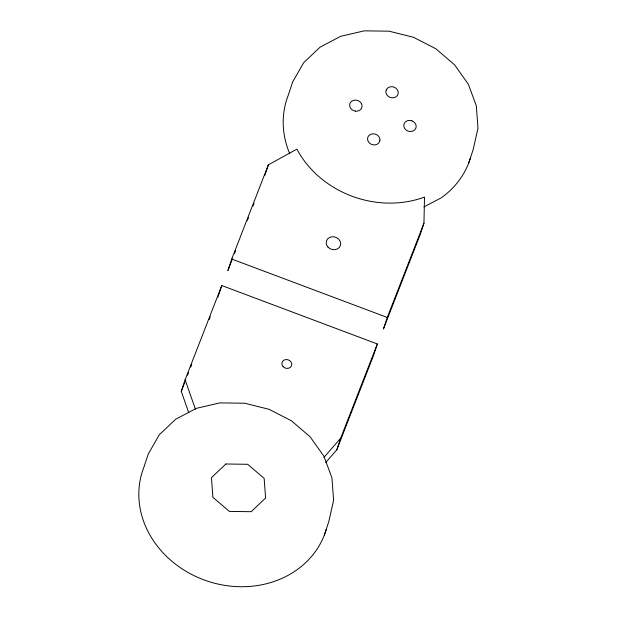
<?xml version="1.0" encoding="UTF-8"?>
<svg xmlns="http://www.w3.org/2000/svg" width="617" height="617" viewBox="0 0 617 617"><rect width="100%" height="100%" fill="white"/><g stroke="black" fill="none" stroke-linecap="round" stroke-linejoin="round"><path stroke-width="0.93" d="M423.948 223.223L387.283 317.462L383.435 329.031L420.108 234.792L423.948 223.223L424.519 197.078A96.414 84.244 18.4 0 1 296.908 149.152L268.387 164.801L231.722 259.04L227.874 270.608L232.408 258.939M188.763 412.773L181.267 391.348L185.115 379.787L221.781 285.548L377.349 343.97L373.501 355.539L336.828 449.778L325.691 462.542M217.932 297.116L221.781 285.548M264.832 175.475L268.387 164.801M336.828 449.778L340.677 438.209L377.349 343.97M324.326 535.086L328.761 521.735L333.596 500.256L331.954 477.936L323.94 456.279L310.104 436.782L291.394 420.763L269.081 409.318L244.687 403.225L219.876 402.893L196.329 408.354L175.66 419.236L159.279 434.784L148.296 453.958L143.854 467.308A96.414 84.244 18.4 0 0 206.618 580.836A96.414 84.244 18.4 0 0 326.192 529.671M468.704 163.042L473.146 149.692L477.982 128.213L476.332 105.885L468.326 84.236L454.49 64.739L435.779 48.72L413.467 37.275L389.072 31.182L364.254 30.85L340.715 36.31L320.046 47.193L303.657 62.741L292.674 81.914L288.239 95.265A96.414 84.244 18.4 0 0 289.712 153.687M234.506 253.556L235.555 250.857M247.425 220.346L248.474 217.654M253.016 205.985L254.065 203.294M181.267 391.348L184.761 382.378M187.553 375.198L188.601 372.506M190.699 367.115L191.74 364.423M209.202 319.552L210.25 316.86M323.964 457.351L340.677 438.209M423.894 206.95L441.34 197.764A96.414 84.244 18.4 0 0 470.578 157.628M231.722 259.04L387.283 317.462M185.115 379.787L195.427 409.241M386.211 90.043L385.903 91.439A6.27 5.476 18.4 0 0 390.091 97.347A6.27 5.476 18.4 0 0 397.232 95.697L397.942 94.447A6.27 5.476 18.4 0 0 394.062 87.144A6.27 5.476 18.4 0 0 386.211 90.043M379.925 140.167L379.609 141.563A6.27 5.476 18.4 0 1 371.758 144.471A6.27 5.476 18.4 0 1 367.879 137.159L368.596 135.917A6.27 5.476 18.4 0 1 375.73 134.259A6.27 5.476 18.4 0 1 379.925 140.167M225.868 463.999L211.461 477.681L212.904 497.317L229.362 511.408L251.188 511.694L265.595 498.012L264.153 478.376L247.695 464.293L225.868 463.999M411.971 120.87L410.382 120.469A6.27 5.476 18.4 0 0 404.12 123.77A6.27 5.476 18.4 0 0 406.549 130.334L407.999 131.074A6.27 5.476 18.4 0 0 415.85 128.174A6.27 5.476 18.4 0 0 411.971 120.87M355.438 111.137L353.857 110.744A6.27 5.476 18.4 0 1 349.978 103.432A6.27 5.476 18.4 0 1 357.829 100.532L359.279 101.281A6.27 5.476 18.4 0 1 361.709 107.844A6.27 5.476 18.4 0 1 355.438 111.137M283.103 366.637A5.013 4.381 18.4 0 0 291.517 365.742A5.013 4.381 18.4 0 0 285.856 359.564A5.013 4.381 18.4 0 0 283.103 366.637M327.989 247.116A7.327 6.401 18.4 0 0 340.291 245.805A7.327 6.401 18.4 0 0 332.015 236.774A7.327 6.401 18.4 0 0 327.989 247.116"/></g></svg>
